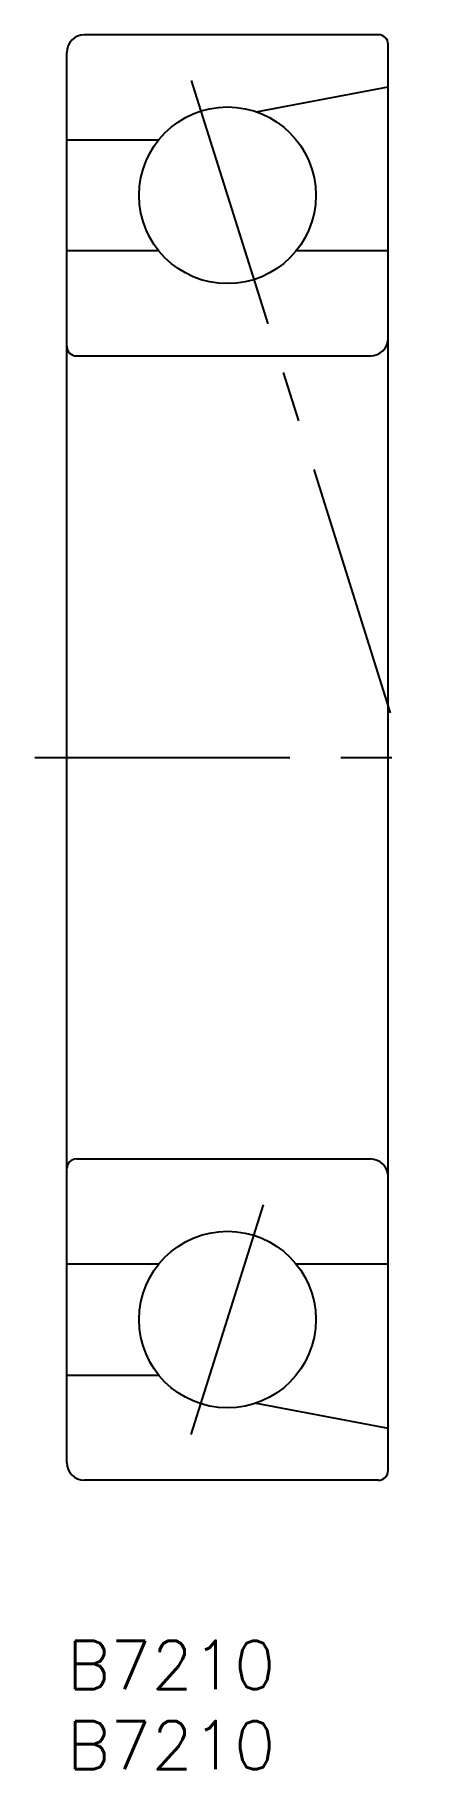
# Model space of a CAD drawing. Extents: x -2 to 23, y -8 to 100.
import ezdxf

# ---------------------------------------------------------------- set-up
doc = ezdxf.new("R2010")
doc.units = 0
doc.header["$LTSCALE"] = 0.5
doc.linetypes.add('CENTER', pattern=[50.8, 31.75, -6.35, 6.35, -6.35])
for name, color, linetype in [('MSM_CENTER', 1, 'CENTER'), ('MSM_CONTINUOUS', 7, 'CONTINUOUS'), ('MSM_PART_NUMBER', 7, 'CONTINUOUS')]:
    doc.layers.add(name, color=color, linetype=linetype)
doc.styles.get("Standard").update_dxf_attribs({"font": 'txt.shx', "height": 3, "bigfont": 'bigfont.shx'})

msp = doc.modelspace()

# ---------------------------------------------------------------- linework, layer by layer
at = {"layer": 'MSM_CENTER'}
for p, q in [((7.75, 97.15), (21, 55)), ((-2, 55), (23, 55)), ((7.75, 12.85), (12.25, 27.15))]:
    msp.add_line(p, q, dxfattribs=at)
at = {"layer": 'MSM_CONTINUOUS'}
for p, q in [((19.4, 100), (1.1, 100)), ((20, 10.6), (20, 99.4)), ((0, 11.1), (0, 98.9)), ((11.79, 95.2), (20, 96.75)), ((0, 93.45), (5.72, 93.45)), ((5.72, 86.55), (0, 86.55)), ((20, 86.55), (14.28, 86.55)), ((0.6, 80), (18.9, 80)), ((0.6, 30), (18.9, 30)), ((5.72, 23.45), (0, 23.45)), ((20, 23.45), (14.28, 23.45)), ((0, 16.55), (5.72, 16.55)), ((11.79, 14.8), (20, 13.25)), ((19.4, 10), (1.1, 10))]:
    msp.add_line(p, q, dxfattribs=at)
for centre in [(10, 90), (10, 20)]:
    msp.add_circle(centre, 5.5, dxfattribs=at)
for centre, radius, start, end in [((1.1, 98.9), 1.1, 90, 180), ((19.4, 99.4), 0.6, 0, 90), ((18.9, 81.1), 1.1, 270, 0), ((0.6, 80.6), 0.6, 180, 270), ((0.6, 29.4), 0.6, 90, 180), ((18.9, 28.9), 1.1, 0, 90), ((1.1, 11.1), 1.1, 180, 270), ((19.4, 10.6), 0.6, 270, 0)]:
    msp.add_arc(centre, radius, start, end, dxfattribs=at)

# ---------------------------------------------------------------- texts
at = {"layer": 'MSM_PART_NUMBER'}
for p in [(0, -3), (0, -8)]:
    msp.add_text('B7210', height=3, dxfattribs=at).set_placement(p)

doc.saveas('drawing.dxf')
